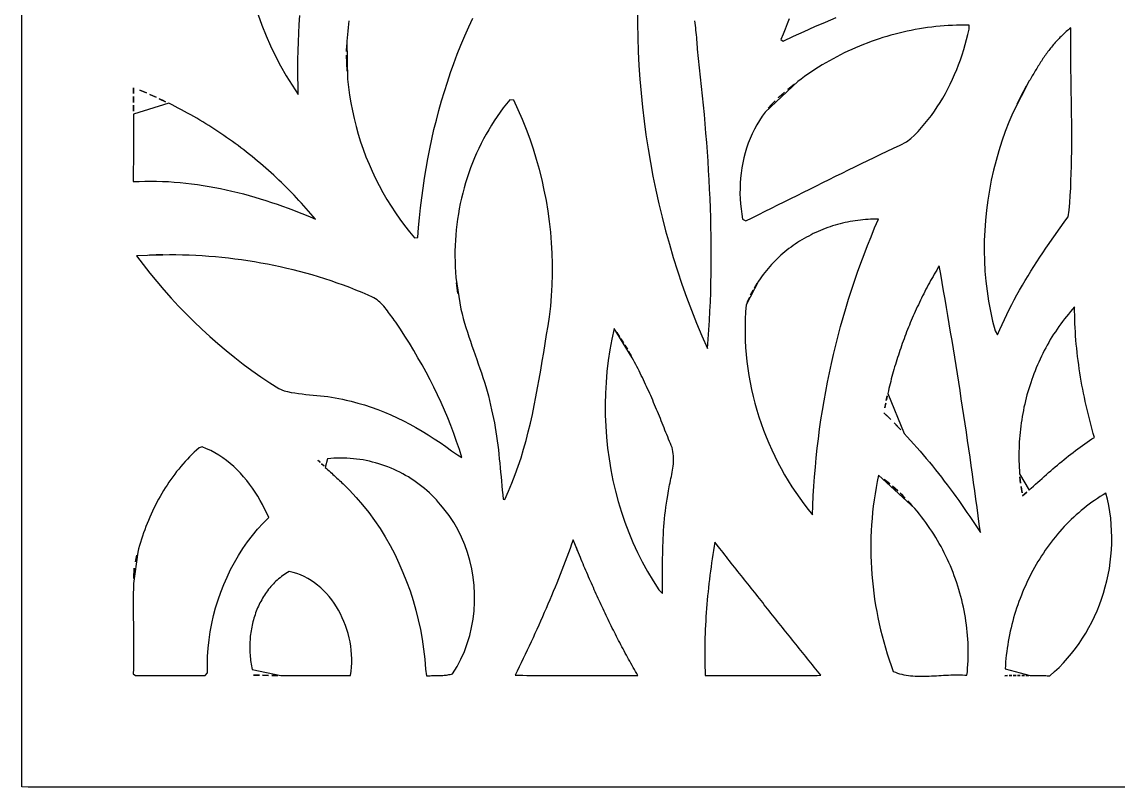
# Model space of a CAD drawing. Header units: metres. Extents: x 0 to 500, y 0 to 1000.
# Drawn here: x 0 to 247.2, y 0 to 172.7 of the extents above; entities that cross this region are included whole.
import ezdxf

# ---------------------------------------------------------------- set-up
doc = ezdxf.new("R2010")
doc.units = ezdxf.units.M
doc.layers.add('HOLE', color=7, linetype='Continuous')
doc.layers.add('OUTER', color=7, linetype='Continuous')

msp = doc.modelspace()

# ---------------------------------------------------------------- linework, layer by layer
at = {"layer": 'HOLE'}
for points in [[(53.24, 174.25), (54.11, 171.88), (55.05, 169.53), (56.07, 167.22), (57.16, 164.95), (58.34, 162.71), (59.59, 160.52), (60.91, 158.37), (62.32, 156.27), (62.27, 158.25), (62.24, 160.23), (62.23, 162.2), (62.24, 164.18), (62.27, 166.16), (62.33, 168.14), (62.41, 170.12), (62.51, 172.09), (62.63, 174.07)], [(73.72, 172.91), (73.62, 172.14), (73.54, 171.37), (73.46, 170.6), (73.4, 169.82), (73.34, 169.05), (73.29, 168.27), (73.44, 159.74), (73.44, 159.74), (73.63, 157.94), (73.87, 156.15), (74.17, 154.36), (74.51, 152.59), (74.9, 150.83), (75.34, 149.08), (75.83, 147.35), (76.37, 145.63), (76.95, 143.93), (77.58, 142.24), (78.26, 140.58), (78.98, 138.94), (79.75, 137.31), (80.56, 135.72), (81.41, 134.14), (82.3, 132.59), (83.24, 131.07), (84.22, 129.58), (85.24, 128.12), (86.29, 126.68), (87.39, 125.29), (88.53, 123.92), (89.28, 124.01), (89.45, 126.24), (89.65, 128.47), (89.89, 130.7), (90.15, 132.93), (90.44, 135.15), (90.77, 137.36), (91.13, 139.57), (91.53, 141.78), (91.95, 143.98), (92.41, 146.16), (92.91, 148.34), (93.44, 150.51), (94.01, 152.67), (94.61, 154.82), (95.25, 156.96), (95.92, 159.08), (96.63, 161.2), (97.38, 163.29), (98.17, 165.37), (98.99, 167.44), (99.86, 169.49), (100.76, 171.52), (101.7, 173.53)], [(138.78, 175.48), (138.79, 172.32), (138.84, 169.16), (138.95, 166), (139.11, 162.85), (139.32, 159.7), (139.59, 156.55), (139.91, 153.41), (140.28, 150.27), (140.7, 147.14), (141.18, 144.02), (141.71, 140.91), (142.29, 137.81), (142.92, 134.72), (143.61, 131.64), (144.35, 128.58), (145.14, 125.53), (145.98, 122.5), (146.87, 119.49), (147.82, 116.49), (148.82, 113.51), (149.87, 110.56), (150.97, 107.62), (152.13, 104.71), (153.34, 101.82), (154.59, 98.95), (154.76, 101.06), (154.9, 103.17), (155.03, 105.28), (155.13, 107.4), (155.22, 109.51), (155.3, 111.62), (155.35, 113.74), (155.39, 115.85), (155.42, 117.97), (155.42, 120.08), (155.41, 122.2), (155.39, 124.31), (155.35, 126.43), (155.3, 128.55), (155.24, 130.66), (155.16, 132.78), (155.06, 134.89), (154.96, 137), (154.84, 139.12), (154.71, 141.23), (154.56, 143.34), (154.41, 145.45), (154.24, 147.56), (154.07, 149.67), (153.88, 151.78), (153.68, 153.89), (153.47, 155.99), (153.26, 158.1), (153.03, 160.2), (152.8, 162.3), (152.56, 164.4), (152.31, 166.5), (152.29, 167.03), (152.26, 167.57), (152.23, 168.1), (152.19, 168.63), (152.15, 169.17), (152.1, 169.7), (152.04, 170.23), (151.98, 170.76), (151.92, 171.29), (151.85, 171.82), (151.77, 172.35), (151.69, 172.88)], [(173.01, 173.38), (172.56, 172.21), (172.1, 171.04), (171.62, 169.87), (171.14, 168.71), (171.61, 168.31), (173.98, 169.43), (176.37, 170.52), (178.76, 171.59), (181.17, 172.63), (183.58, 173.64)]]:
    msp.add_lwpolyline(points, dxfattribs=at)
for points in [[(167.57, 152.28), (166.9, 151.36), (166.28, 150.41), (165.69, 149.43), (165.15, 148.43), (164.65, 147.4), (164.19, 146.35), (163.78, 145.28), (163.4, 144.2), (163.07, 143.09), (162.78, 141.98), (162.53, 140.85), (162.32, 139.71), (162.16, 138.56), (162.03, 137.4), (161.95, 136.24), (161.91, 135.08), (161.9, 133.92), (161.94, 132.76), (162.02, 131.6), (162.14, 130.44), (162.3, 129.3), (162.5, 128.16), (163.22, 127.77), (164.67, 128.48), (166.12, 129.2), (167.56, 129.92), (169.01, 130.63), (170.46, 131.35), (171.9, 132.07), (173.35, 132.79), (174.8, 133.51), (176.24, 134.23), (177.69, 134.95), (179.13, 135.67), (180.58, 136.39), (182.03, 137.11), (183.47, 137.82), (184.92, 138.54), (186.37, 139.25), (187.82, 139.96), (189.27, 140.67), (190.72, 141.38), (192.17, 142.08), (193.63, 142.78), (195.08, 143.48), (196.54, 144.18), (198, 144.87), (199.45, 145.56), (200.43, 146.32), (201.26, 147.12), (202.07, 147.96), (202.85, 148.82), (203.61, 149.71), (204.35, 150.62), (205.05, 151.55), (205.74, 152.5), (206.4, 153.48), (207.03, 154.47), (207.64, 155.48), (208.22, 156.51), (208.78, 157.56), (209.32, 158.62), (209.83, 159.7), (210.31, 160.79), (210.77, 161.89), (211.21, 163), (211.62, 164.12), (212, 165.25), (212.37, 166.39), (212.7, 167.53), (213.01, 168.68), (213.3, 169.83), (213.56, 170.98), (213.56, 171.91), (212.63, 171.92), (211.69, 171.92), (210.75, 171.9), (209.82, 171.87), (208.88, 171.82), (207.94, 171.75), (207.01, 171.68), (206.08, 171.59), (205.15, 171.48), (204.22, 171.36), (203.29, 171.22), (202.36, 171.08), (201.44, 170.91), (200.52, 170.74), (199.6, 170.55), (198.68, 170.34), (197.77, 170.12), (196.86, 169.89), (195.95, 169.64), (195.05, 169.38), (194.15, 169.11), (193.26, 168.82), (192.36, 168.52), (191.48, 168.21), (190.59, 167.88), (189.72, 167.54), (188.84, 167.19), (187.98, 166.82), (187.11, 166.44), (186.25, 166.04), (185.4, 165.64), (184.56, 165.22), (183.72, 164.79), (182.88, 164.34), (182.06, 163.88), (181.23, 163.41), (180.42, 162.93), (179.61, 162.43), (178.81, 161.92), (178.02, 161.4), (177.23, 160.86), (176.46, 160.32), (175.69, 159.76), (174.93, 159.19), (167.57, 152.28)], [(223.44, 152.13), (222.56, 150.04), (221.73, 147.91), (220.97, 145.76), (220.27, 143.59), (219.64, 141.39), (219.07, 139.18), (218.57, 136.94), (218.14, 134.7), (217.77, 132.43), (217.48, 130.16), (217.25, 127.88), (217.09, 125.6), (217, 123.31), (216.98, 121.02), (217.03, 118.73), (217.15, 116.44), (217.34, 114.16), (217.61, 111.89), (217.95, 109.63), (218.37, 107.38), (218.86, 105.15), (219.43, 102.93), (219.99, 102.08), (220.48, 103.24), (220.99, 104.38), (221.51, 105.52), (222.05, 106.64), (222.61, 107.76), (223.18, 108.87), (223.76, 109.97), (224.35, 111.06), (224.96, 112.15), (225.58, 113.22), (226.22, 114.3), (226.86, 115.36), (227.51, 116.42), (228.17, 117.47), (228.84, 118.51), (229.52, 119.55), (230.21, 120.58), (230.9, 121.61), (231.6, 122.63), (232.3, 123.65), (233.01, 124.67), (233.73, 125.68), (234.44, 126.69), (235.16, 127.69), (235.88, 128.69), (236.14, 130.21), (236.27, 131.86), (236.38, 133.51), (236.47, 135.17), (236.54, 136.82), (236.6, 138.48), (236.65, 140.13), (236.68, 141.79), (236.7, 143.45), (236.71, 145.11), (236.71, 146.77), (236.71, 148.43), (236.7, 150.09), (236.68, 151.75), (236.66, 153.41), (236.63, 155.07), (236.61, 156.73), (236.59, 158.39), (236.56, 160.05), (236.54, 161.71), (236.52, 163.37), (236.51, 165.03), (236.51, 166.69), (236.51, 168.34), (236.52, 170), (236.48, 171.28), (236.23, 171.09), (235.97, 170.89), (235.72, 170.69), (235.48, 170.48), (235.23, 170.27), (234.99, 170.05), (234.76, 169.84), (234.52, 169.61), (234.29, 169.39), (234.06, 169.16), (233.84, 168.93), (233.62, 168.7), (233.4, 168.46), (233.18, 168.22), (232.97, 167.98), (232.76, 167.74), (232.55, 167.49), (232.34, 167.24), (232.14, 166.99), (231.94, 166.73), (231.74, 166.48), (231.54, 166.22), (231.35, 165.96), (231.15, 165.7), (230.96, 165.43), (230.77, 165.17), (230.59, 164.9), (230.4, 164.63), (230.22, 164.36), (230.04, 164.09), (229.86, 163.81), (229.68, 163.54), (229.5, 163.26), (229.33, 162.98), (229.15, 162.71), (228.98, 162.43), (228.81, 162.15), (228.63, 161.87), (228.46, 161.59), (228.29, 161.31), (228.13, 161.03), (227.96, 160.74), (227.79, 160.46), (227.63, 160.18), (227.46, 159.9), (227.3, 159.62), (227.13, 159.33), (223.44, 152.13)], [(73.25, 167.5), (73.22, 166.72), (73.2, 165.95), (73.25, 167.5)], [(73.19, 165.17), (73.22, 163.36), (73.3, 161.54), (73.19, 165.17)], [(174.17, 158.6), (173.43, 158.01), (172.69, 157.4), (174.17, 158.6)], [(226.48, 158.21), (225.41, 156.22), (224.39, 154.19), (226.48, 158.21)], [(226.97, 159.05), (226.8, 158.77), (226.64, 158.49), (226.97, 159.05)], [(25.15, 157.8), (25.14, 157.14), (25.14, 156.48), (25.15, 157.8)], [(25.14, 155.82), (25.14, 155.15), (25.14, 154.49), (25.14, 155.82)], [(28.08, 156.62), (27.35, 156.92), (26.62, 157.22), (28.08, 156.62)], [(30.26, 155.66), (29.53, 155.99), (28.81, 156.3), (30.26, 155.66)], [(171.96, 156.78), (171.24, 156.15), (170.53, 155.5), (171.96, 156.78)], [(25.14, 151.84), (25.14, 151.18), (25.14, 150.52), (25.15, 149.86), (25.15, 149.19), (25.15, 148.53), (25.15, 147.87), (25.15, 147.21), (25.15, 146.54), (25.15, 145.88), (25.15, 145.22), (25.15, 144.56), (25.14, 143.89), (25.14, 143.23), (25.14, 142.57), (25.14, 141.91), (25.13, 141.24), (25.13, 140.58), (25.12, 139.92), (25.12, 139.26), (25.11, 138.6), (25.1, 137.93), (25.09, 137.27), (25.08, 136.61), (26.41, 136.67), (27.73, 136.71), (29.06, 136.72), (30.38, 136.71), (31.7, 136.67), (33.02, 136.61), (34.34, 136.52), (35.65, 136.42), (36.96, 136.29), (38.27, 136.13), (39.58, 135.96), (40.89, 135.76), (42.19, 135.55), (43.49, 135.31), (44.78, 135.05), (46.07, 134.78), (47.36, 134.48), (48.65, 134.17), (49.93, 133.84), (51.21, 133.49), (52.48, 133.13), (53.75, 132.75), (55.02, 132.35), (56.28, 131.94), (57.53, 131.51), (58.78, 131.07), (60.03, 130.61), (61.27, 130.14), (62.51, 129.65), (63.74, 129.16), (64.97, 128.65), (66.19, 128.13), (65.67, 128.75), (65.15, 129.36), (64.62, 129.98), (64.09, 130.58), (63.56, 131.19), (63.02, 131.79), (62.47, 132.38), (61.92, 132.97), (61.37, 133.55), (60.81, 134.13), (60.24, 134.71), (59.68, 135.28), (59.1, 135.85), (58.53, 136.41), (57.95, 136.97), (57.36, 137.52), (56.77, 138.07), (56.18, 138.61), (55.58, 139.15), (54.98, 139.68), (54.37, 140.21), (53.76, 140.73), (53.15, 141.25), (52.53, 141.76), (51.91, 142.27), (51.28, 142.77), (50.65, 143.27), (50.02, 143.76), (49.38, 144.24), (48.74, 144.73), (48.1, 145.2), (47.45, 145.67), (46.8, 146.14), (46.15, 146.6), (45.49, 147.06), (44.83, 147.51), (44.17, 147.95), (43.5, 148.39), (42.83, 148.82), (42.15, 149.25), (41.48, 149.67), (40.8, 150.09), (40.11, 150.5), (39.43, 150.91), (38.74, 151.31), (38.05, 151.7), (37.35, 152.09), (36.65, 152.47), (35.95, 152.85), (35.25, 153.22), (34.54, 153.59), (33.84, 153.95), (33.13, 154.3), (25.14, 151.84)], [(25.14, 153.83), (25.14, 153.17), (25.14, 152.51), (25.14, 153.83)], [(32.41, 154.65), (31.7, 154.99), (30.98, 155.33), (32.41, 154.65)], [(99, 107.85), (99.25, 106.8), (99.52, 105.75), (99.81, 104.71), (100.11, 103.67), (100.43, 102.64), (100.77, 101.61), (101.11, 100.59), (101.46, 99.57), (101.82, 98.55), (102.18, 97.53), (102.54, 96.51), (102.9, 95.49), (103.25, 94.47), (103.6, 93.45), (103.94, 92.43), (104.27, 91.4), (104.59, 90.37), (104.89, 89.33), (105.17, 88.28), (105.43, 87.23), (105.67, 86.17), (105.91, 85.16), (106.13, 84.17), (106.34, 83.17), (106.53, 82.17), (106.71, 81.17), (106.88, 80.17), (107.03, 79.16), (107.17, 78.15), (107.3, 77.14), (107.42, 76.13), (107.53, 75.12), (107.64, 74.1), (107.74, 73.09), (107.84, 72.07), (107.93, 71.06), (108.03, 70.04), (108.12, 69.03), (108.21, 68.01), (108.31, 66.99), (108.4, 65.98), (108.5, 64.97), (108.87, 64.9), (109.71, 66.75), (110.5, 68.61), (111.23, 70.5), (111.91, 72.4), (112.54, 74.32), (113.12, 76.25), (113.67, 78.19), (114.18, 80.15), (114.65, 82.12), (115.1, 84.09), (115.51, 86.08), (115.91, 88.07), (116.28, 90.07), (116.64, 92.07), (116.98, 94.07), (117.32, 96.08), (117.65, 98.09), (117.98, 100.09), (118.3, 102.1), (118.64, 104.1), (118.98, 106.09), (119.24, 108.48), (119.44, 110.87), (119.57, 113.26), (119.64, 115.66), (119.63, 118.05), (119.56, 120.45), (119.43, 122.84), (119.23, 125.23), (118.97, 127.61), (118.64, 129.98), (118.25, 132.34), (117.79, 134.69), (117.27, 137.02), (116.69, 139.34), (116.04, 141.64), (115.34, 143.92), (114.57, 146.18), (113.74, 148.41), (112.85, 150.62), (111.89, 152.8), (110.88, 154.96), (110.02, 155.07), (109.27, 154.16), (108.54, 153.23), (107.84, 152.28), (107.16, 151.31), (106.5, 150.33), (105.86, 149.33), (105.24, 148.32), (104.65, 147.29), (104.08, 146.25), (103.54, 145.19), (103.02, 144.12), (102.52, 143.04), (102.04, 141.95), (101.59, 140.85), (101.17, 139.73), (100.76, 138.61), (100.38, 137.48), (100.03, 136.33), (99.69, 135.18), (99.39, 134.03), (99.1, 132.86), (98.84, 131.69), (98.61, 130.51), (98.4, 129.33), (98.22, 128.15), (98.06, 126.96), (97.92, 125.76), (97.82, 124.56), (97.73, 123.37), (97.67, 122.17), (97.64, 120.96), (97.63, 119.76), (97.65, 118.56), (97.7, 117.36), (97.77, 116.16), (97.86, 114.96), (99, 107.85)], [(169.83, 154.85), (169.04, 154.03), (168.28, 153.17), (169.83, 154.85)], [(163.3, 108.81), (163.17, 107.21), (163.09, 105.61), (163.04, 104.01), (163.04, 102.4), (163.08, 100.8), (163.16, 99.2), (163.29, 97.61), (163.45, 96.02), (163.66, 94.43), (163.9, 92.85), (164.19, 91.28), (164.51, 89.71), (164.87, 88.15), (165.27, 86.61), (165.7, 85.07), (166.17, 83.55), (166.68, 82.03), (167.22, 80.53), (167.8, 79.05), (168.41, 77.58), (169.06, 76.12), (169.74, 74.68), (170.45, 73.26), (171.2, 71.86), (171.98, 70.48), (172.79, 69.11), (173.62, 67.77), (174.49, 66.45), (175.39, 65.16), (176.32, 63.89), (177.28, 62.64), (178.27, 61.42), (178.34, 63.57), (178.44, 65.73), (178.57, 67.88), (178.72, 70.03), (178.9, 72.18), (179.1, 74.32), (179.33, 76.46), (179.59, 78.6), (179.86, 80.74), (180.17, 82.87), (180.5, 84.99), (180.85, 87.12), (181.23, 89.23), (181.64, 91.34), (182.07, 93.45), (182.52, 95.55), (183, 97.64), (183.5, 99.73), (184.03, 101.81), (184.59, 103.89), (185.16, 105.95), (185.76, 108.01), (186.39, 110.06), (187.04, 112.11), (187.72, 114.14), (188.41, 116.17), (189.14, 118.19), (189.88, 120.19), (190.65, 122.19), (191.45, 124.18), (192.27, 126.16), (193.11, 128.13), (192.53, 128.13), (191.95, 128.13), (191.37, 128.12), (190.79, 128.09), (190.21, 128.05), (189.63, 128.01), (189.05, 127.95), (188.47, 127.88), (187.9, 127.8), (187.32, 127.71), (186.75, 127.61), (186.18, 127.5), (185.61, 127.38), (185.04, 127.25), (184.47, 127.1), (183.91, 126.95), (183.35, 126.79), (182.79, 126.62), (182.23, 126.43), (181.68, 126.24), (181.13, 126.04), (180.59, 125.83), (180.04, 125.6), (179.51, 125.37), (178.97, 125.13), (178.44, 124.88), (177.92, 124.62), (177.4, 124.34), (176.88, 124.06), (176.37, 123.78), (175.86, 123.48), (175.36, 123.17), (174.87, 122.85), (174.38, 122.52), (173.9, 122.19), (173.42, 121.85), (172.95, 121.49), (172.49, 121.13), (172.03, 120.76), (171.58, 120.38), (171.13, 119.99), (170.7, 119.59), (170.27, 119.19), (169.85, 118.77), (169.43, 118.35), (169.03, 117.92), (168.63, 117.48), (168.24, 117.04), (167.86, 116.58), (167.49, 116.12), (167.13, 115.64), (166.77, 115.17), (166.43, 114.68), (166.09, 114.18), (163.3, 108.81)], [(25.84, 119.89), (27.33, 117.92), (28.86, 115.98), (30.42, 114.07), (32.02, 112.2), (33.66, 110.35), (35.33, 108.54), (37.04, 106.77), (38.78, 105.03), (40.55, 103.34), (42.36, 101.68), (44.2, 100.06), (46.07, 98.48), (47.97, 96.94), (49.9, 95.45), (51.87, 94), (53.86, 92.6), (55.88, 91.24), (57.94, 89.94), (59.1, 89.42), (59.91, 89.23), (60.73, 89.07), (61.55, 88.93), (62.37, 88.81), (63.19, 88.71), (64.02, 88.62), (64.85, 88.53), (65.68, 88.45), (66.51, 88.37), (67.34, 88.29), (68.17, 88.2), (69, 88.1), (69.83, 87.99), (70.65, 87.86), (71.47, 87.71), (72.29, 87.54), (73.1, 87.33), (74.22, 87.05), (75.76, 86.66), (77.28, 86.22), (78.78, 85.73), (80.27, 85.19), (81.74, 84.61), (83.19, 83.99), (84.63, 83.32), (86.05, 82.62), (87.46, 81.88), (88.85, 81.11), (90.22, 80.3), (91.59, 79.47), (92.93, 78.61), (94.27, 77.72), (95.59, 76.82), (96.89, 75.89), (98.18, 74.95), (99.2, 74.39), (98.63, 76.2), (98.02, 78), (97.39, 79.79), (96.71, 81.56), (96.01, 83.32), (95.27, 85.07), (94.5, 86.8), (93.7, 88.52), (92.88, 90.23), (92.03, 91.91), (91.14, 93.59), (90.24, 95.25), (89.3, 96.89), (88.35, 98.52), (87.37, 100.13), (86.37, 101.73), (85.34, 103.3), (84.3, 104.87), (83.92, 105.38), (83.67, 105.72), (83.42, 106.07), (83.17, 106.42), (82.91, 106.77), (82.66, 107.12), (82.4, 107.47), (82.14, 107.81), (81.88, 108.15), (81.6, 108.48), (81.32, 108.8), (81.03, 109.1), (80.73, 109.4), (80.41, 109.67), (80.09, 109.93), (79.74, 110.17), (79.38, 110.39), (79.01, 110.58), (78.06, 111), (76.68, 111.59), (75.3, 112.15), (73.91, 112.7), (72.51, 113.22), (71.11, 113.73), (69.7, 114.22), (68.29, 114.68), (66.87, 115.13), (65.45, 115.55), (64.02, 115.96), (62.59, 116.34), (61.15, 116.71), (59.7, 117.05), (58.26, 117.38), (56.81, 117.69), (55.35, 117.98), (53.89, 118.25), (52.43, 118.5), (50.97, 118.73), (49.5, 118.95), (48.03, 119.14), (46.56, 119.32), (45.09, 119.47), (43.61, 119.61), (42.14, 119.73), (40.66, 119.84), (39.18, 119.92), (37.7, 119.99), (36.21, 120.04), (34.73, 120.07), (33.25, 120.08), (25.84, 119.89)], [(31.77, 120.08), (30.28, 120.06), (28.8, 120.02), (31.77, 120.08)], [(198.89, 79.81), (199.63, 79.01), (200.36, 78.21), (201.08, 77.4), (201.8, 76.59), (202.51, 75.77), (203.21, 74.95), (203.91, 74.12), (204.6, 73.28), (205.29, 72.45), (205.97, 71.6), (206.65, 70.75), (207.32, 69.9), (207.98, 69.04), (208.64, 68.17), (209.29, 67.3), (209.94, 66.43), (210.58, 65.55), (211.22, 64.66), (211.85, 63.78), (212.47, 62.88), (213.09, 61.99), (213.7, 61.09), (214.31, 60.18), (214.92, 59.27), (215.51, 58.36), (216.11, 57.44), (215.86, 59.33), (215.61, 61.21), (215.36, 63.1), (215.11, 64.99), (214.85, 66.87), (214.59, 68.76), (214.32, 70.64), (214.06, 72.53), (213.79, 74.41), (213.51, 76.3), (213.24, 78.18), (212.96, 80.06), (212.68, 81.95), (212.39, 83.83), (212.1, 85.71), (211.81, 87.59), (211.52, 89.47), (211.23, 91.35), (210.93, 93.23), (210.63, 95.11), (210.32, 96.99), (210.02, 98.87), (209.71, 100.75), (209.4, 102.62), (209.09, 104.5), (208.77, 106.38), (208.45, 108.25), (208.14, 110.13), (207.81, 112), (207.49, 113.87), (207.16, 115.75), (206.84, 117.62), (206.55, 117.15), (206.27, 116.67), (205.99, 116.19), (205.71, 115.72), (205.43, 115.24), (205.16, 114.75), (204.89, 114.27), (204.63, 113.78), (204.36, 113.3), (204.1, 112.81), (203.84, 112.32), (203.59, 111.82), (203.34, 111.33), (203.09, 110.83), (202.84, 110.34), (202.6, 109.84), (202.36, 109.34), (202.12, 108.84), (201.88, 108.33), (201.65, 107.83), (201.42, 107.32), (201.19, 106.82), (200.97, 106.31), (200.75, 105.8), (200.53, 105.28), (200.31, 104.77), (200.1, 104.26), (199.89, 103.74), (199.68, 103.22), (199.48, 102.7), (199.28, 102.18), (199.08, 101.66), (198.89, 101.14), (198.69, 100.62), (198.51, 100.09), (198.32, 99.57), (198.14, 99.04), (197.96, 98.51), (197.78, 97.98), (197.61, 97.45), (197.44, 96.92), (197.27, 96.39), (197.1, 95.86), (196.94, 95.32), (196.78, 94.79), (196.63, 94.25), (196.47, 93.71), (196.32, 93.17), (196.18, 92.64), (196.03, 92.1), (195.89, 91.55), (195.76, 91.01), (195.62, 90.47), (195.49, 89.93), (195.37, 89.38), (195.24, 88.84), (198.89, 79.81)], [(97.99, 113.77), (98.14, 112.58), (98.31, 111.39), (97.99, 113.77)], [(164.85, 112.13), (164.57, 111.59), (164.29, 111.05), (164.85, 112.13)], [(165.77, 113.68), (165.45, 113.17), (165.15, 112.65), (165.77, 113.68)], [(164.03, 110.5), (163.78, 109.95), (163.54, 109.38), (164.03, 110.5)], [(227.09, 67.01), (227.57, 67.45), (228.06, 67.89), (228.54, 68.33), (229.03, 68.77), (229.52, 69.21), (230.01, 69.64), (230.5, 70.08), (230.99, 70.51), (231.48, 70.95), (231.97, 71.38), (232.47, 71.81), (232.96, 72.23), (233.46, 72.66), (233.96, 73.08), (234.46, 73.49), (234.97, 73.91), (235.48, 74.32), (235.99, 74.73), (236.5, 75.13), (237.02, 75.53), (237.53, 75.93), (238.06, 76.32), (238.58, 76.7), (239.11, 77.08), (239.64, 77.46), (240.18, 77.83), (240.72, 78.19), (241.27, 78.55), (241.81, 78.9), (241.56, 79.8), (241.31, 80.69), (241.07, 81.6), (240.84, 82.5), (240.61, 83.4), (240.38, 84.31), (240.17, 85.22), (239.96, 86.12), (239.76, 87.04), (239.56, 87.95), (239.38, 88.86), (239.2, 89.78), (239.02, 90.69), (238.86, 91.61), (238.7, 92.53), (238.55, 93.45), (238.41, 94.37), (238.28, 95.3), (238.16, 96.22), (238.04, 97.15), (237.93, 98.08), (237.83, 99), (237.74, 99.93), (237.66, 100.86), (237.59, 101.79), (237.53, 102.73), (237.48, 103.66), (237.43, 104.59), (237.4, 105.53), (237.38, 106.47), (237.36, 107.4), (237.36, 108.34), (236.89, 107.81), (236.42, 107.28), (235.96, 106.74), (235.52, 106.19), (235.08, 105.64), (234.65, 105.08), (234.23, 104.51), (233.81, 103.93), (233.41, 103.35), (233.02, 102.76), (232.63, 102.17), (232.25, 101.57), (231.88, 100.96), (231.53, 100.35), (231.17, 99.73), (230.83, 99.11), (230.5, 98.48), (230.18, 97.84), (229.86, 97.21), (229.56, 96.56), (229.26, 95.91), (228.98, 95.26), (228.7, 94.6), (228.43, 93.94), (228.17, 93.27), (227.92, 92.6), (227.68, 91.93), (227.45, 91.25), (227.23, 90.57), (227.02, 89.88), (226.81, 89.2), (226.62, 88.51), (226.44, 87.81), (226.26, 87.12), (226.1, 86.42), (225.94, 85.72), (225.8, 85.01), (225.66, 84.31), (225.54, 83.6), (225.42, 82.89), (225.31, 82.18), (225.22, 81.46), (225.13, 80.75), (225.05, 80.03), (224.99, 79.32), (224.93, 78.6), (224.88, 77.88), (224.84, 77.16), (224.82, 76.44), (224.8, 75.72), (224.79, 75), (224.8, 74.28), (224.81, 73.56), (224.83, 72.84), (224.86, 72.13), (224.91, 71.41), (224.96, 70.69), (227.09, 67.01)], [(133.53, 103.47), (133.01, 101.08), (132.56, 98.66), (132.2, 96.23), (131.91, 93.78), (131.7, 91.32), (131.57, 88.85), (131.51, 86.38), (131.53, 83.91), (131.63, 81.44), (131.8, 78.97), (132.06, 76.51), (132.38, 74.06), (132.79, 71.62), (133.27, 69.2), (133.83, 66.8), (134.47, 64.42), (135.18, 62.06), (135.97, 59.74), (136.83, 57.45), (137.77, 55.19), (138.79, 52.97), (139.88, 50.79), (141.05, 48.65), (142.3, 46.57), (143.62, 44.53), (144.45, 43.69), (144.45, 44.58), (144.45, 45.46), (144.45, 46.35), (144.45, 47.24), (144.45, 48.13), (144.45, 49.02), (144.46, 49.91), (144.46, 50.79), (144.47, 51.68), (144.49, 52.57), (144.51, 53.46), (144.53, 54.34), (144.56, 55.23), (144.6, 56.12), (144.64, 57), (144.69, 57.88), (144.75, 58.77), (144.82, 59.65), (144.9, 60.53), (144.99, 61.41), (145.1, 62.29), (145.21, 63.17), (145.33, 64.05), (145.47, 64.93), (145.62, 65.8), (145.7, 66.35), (145.77, 66.81), (145.85, 67.28), (145.93, 67.75), (146.03, 68.22), (146.13, 68.68), (146.23, 69.15), (146.33, 69.62), (146.43, 70.09), (146.52, 70.56), (146.61, 71.03), (146.7, 71.5), (146.77, 71.97), (146.84, 72.44), (146.89, 72.91), (146.92, 73.38), (146.94, 73.84), (146.94, 74.31), (146.92, 74.77), (146.87, 75.23), (146.8, 75.69), (146.7, 76.14), (146.58, 76.6), (146.42, 77.05), (146.23, 77.5), (146.01, 77.96), (145.81, 78.48), (145.61, 79), (145.4, 79.52), (145.2, 80.04), (144.99, 80.56), (144.78, 81.08), (144.58, 81.6), (144.37, 82.12), (144.16, 82.64), (143.95, 83.16), (143.74, 83.68), (143.53, 84.2), (143.31, 84.71), (143.1, 85.23), (142.88, 85.75), (142.66, 86.26), (142.44, 86.78), (142.22, 87.3), (142, 87.81), (141.78, 88.32), (141.55, 88.83), (141.32, 89.35), (141.09, 89.86), (140.86, 90.36), (140.62, 90.87), (140.39, 91.38), (140.15, 91.88), (139.91, 92.39), (139.66, 92.89), (139.42, 93.39), (139.17, 93.89), (138.92, 94.39), (138.66, 94.88), (138.4, 95.38), (138.14, 95.87), (137.88, 96.36), (137.61, 96.85), (133.53, 103.47)], [(134.77, 101.63), (134.46, 102.09), (134.16, 102.55), (134.77, 101.63)], [(135.66, 100.22), (135.37, 100.69), (135.07, 101.16), (135.66, 100.22)], [(136.52, 98.79), (136.24, 99.27), (135.95, 99.74), (136.52, 98.79)], [(137.35, 97.34), (137.07, 97.82), (136.8, 98.31), (137.35, 97.34)], [(194.77, 86.65), (194.67, 86.1), (194.56, 85.55), (194.77, 86.65)], [(195.12, 88.29), (195, 87.75), (194.89, 87.2), (195.12, 88.29)], [(194.36, 84.45), (195.13, 83.69), (195.9, 82.93), (194.36, 84.45)], [(196.66, 82.16), (197.41, 81.38), (198.15, 80.6), (196.66, 82.16)], [(25.17, 45.96), (25.14, 44.83), (25.12, 43.7), (25.11, 42.56), (25.11, 41.43), (25.11, 40.3), (25.11, 39.17), (25.12, 38.03), (25.13, 36.9), (25.13, 35.76), (25.14, 34.63), (25.15, 33.5), (25.16, 32.36), (25.16, 31.23), (25.16, 30.09), (25.16, 28.96), (25.15, 27.83), (25.13, 26.69), (25.1, 25.56), (25.62, 25.18), (26.4, 25.18), (27.19, 25.18), (27.98, 25.18), (28.77, 25.18), (29.55, 25.18), (30.34, 25.18), (31.12, 25.18), (31.91, 25.17), (32.7, 25.17), (33.48, 25.17), (34.27, 25.17), (35.06, 25.17), (35.84, 25.17), (36.63, 25.17), (37.41, 25.16), (38.2, 25.16), (38.98, 25.16), (39.77, 25.16), (40.55, 25.16), (41.34, 25.15), (41.84, 25.78), (41.82, 27.64), (41.87, 29.5), (41.99, 31.36), (42.19, 33.21), (42.46, 35.05), (42.8, 36.88), (43.2, 38.69), (43.68, 40.48), (44.22, 42.25), (44.83, 44), (45.51, 45.71), (46.25, 47.4), (47.05, 49.06), (47.92, 50.68), (48.85, 52.27), (49.83, 53.81), (50.88, 55.31), (51.99, 56.77), (53.15, 58.17), (54.37, 59.53), (55.64, 60.83), (55.2, 61.81), (54.73, 62.79), (54.23, 63.75), (53.71, 64.7), (53.16, 65.64), (52.58, 66.55), (51.97, 67.45), (51.34, 68.33), (50.68, 69.18), (49.99, 70), (49.28, 70.8), (48.54, 71.57), (47.77, 72.3), (46.97, 73), (46.15, 73.67), (45.3, 74.29), (44.42, 74.87), (43.52, 75.41), (42.59, 75.91), (41.64, 76.36), (40.65, 76.75), (39.95, 76.56), (39.4, 76.06), (38.86, 75.56), (38.33, 75.05), (37.81, 74.53), (37.3, 73.99), (36.8, 73.45), (36.31, 72.9), (35.83, 72.34), (35.35, 71.76), (34.89, 71.18), (34.44, 70.59), (34, 70), (33.56, 69.39), (33.14, 68.78), (32.73, 68.16), (32.32, 67.53), (31.93, 66.89), (31.54, 66.25), (31.17, 65.6), (30.81, 64.94), (30.45, 64.28), (30.11, 63.61), (29.77, 62.94), (29.45, 62.26), (29.13, 61.57), (28.82, 60.88), (28.53, 60.19), (28.24, 59.49), (27.97, 58.78), (27.7, 58.07), (27.45, 57.36), (27.2, 56.65), (26.96, 55.93), (26.74, 55.21), (26.52, 54.48), (26.32, 53.76), (26.12, 53.03), (25.17, 45.96)], [(68.41, 72.14), (68.7, 71.87), (68.98, 71.6), (69.27, 71.34), (69.56, 71.07), (69.85, 70.8), (70.13, 70.54), (70.42, 70.27), (70.71, 70.01), (71, 69.74), (71.29, 69.47), (71.58, 69.21), (71.87, 68.94), (72.16, 68.67), (72.44, 68.4), (72.73, 68.13), (73.87, 67), (75.38, 65.37), (76.82, 63.69), (78.19, 61.95), (79.5, 60.16), (80.74, 58.32), (81.91, 56.43), (83.02, 54.49), (84.06, 52.52), (85.02, 50.5), (85.92, 48.45), (86.75, 46.37), (87.51, 44.26), (88.2, 42.12), (88.82, 39.95), (89.37, 37.76), (89.84, 35.56), (90.24, 33.34), (90.57, 31.1), (90.83, 28.86), (91.02, 26.6), (91.19, 25.1), (91.47, 25.12), (91.76, 25.13), (92.04, 25.14), (92.32, 25.15), (92.61, 25.15), (92.89, 25.15), (93.18, 25.16), (93.46, 25.16), (93.75, 25.16), (94.03, 25.17), (94.32, 25.18), (94.6, 25.19), (94.89, 25.21), (95.17, 25.23), (95.45, 25.26), (95.73, 25.29), (96.01, 25.33), (96.29, 25.38), (96.57, 25.44), (96.85, 25.51), (97.12, 25.59), (98.11, 27.2), (98.99, 28.88), (99.76, 30.61), (100.41, 32.38), (100.96, 34.19), (101.4, 36.04), (101.73, 37.91), (101.95, 39.79), (102.06, 41.69), (102.07, 43.59), (101.97, 45.49), (101.76, 47.38), (101.45, 49.25), (101.03, 51.09), (100.5, 52.91), (99.87, 54.69), (99.13, 56.42), (98.29, 58.11), (97.35, 59.73), (96.3, 61.29), (95.15, 62.78), (94.43, 63.65), (93.94, 64.23), (93.44, 64.79), (92.93, 65.34), (92.41, 65.88), (91.87, 66.39), (91.32, 66.9), (90.75, 67.38), (90.18, 67.85), (89.59, 68.31), (89, 68.75), (88.39, 69.17), (87.78, 69.57), (87.15, 69.97), (86.52, 70.34), (85.87, 70.7), (85.22, 71.04), (84.56, 71.36), (83.9, 71.67), (83.22, 71.96), (82.54, 72.23), (81.85, 72.49), (81.16, 72.73), (80.46, 72.95), (79.76, 73.16), (79.05, 73.35), (78.34, 73.52), (77.63, 73.67), (76.91, 73.81), (76.19, 73.92), (75.46, 74.02), (74.74, 74.1), (74.01, 74.17), (73.28, 74.21), (72.55, 74.24), (71.82, 74.25), (71.09, 74.24), (70.36, 74.21), (69.63, 74.17), (68.9, 74.1), (68.41, 72.14)], [(66.72, 73.79), (67, 73.51), (67.28, 73.24), (66.72, 73.79)], [(67.56, 72.96), (67.84, 72.69), (68.13, 72.41), (67.56, 72.96)], [(193.15, 70.35), (192.86, 68.97), (192.6, 67.58), (192.37, 66.19), (192.16, 64.8), (191.97, 63.41), (191.82, 62.01), (191.68, 60.61), (191.58, 59.2), (191.5, 57.8), (191.44, 56.4), (191.41, 54.99), (191.41, 53.58), (191.43, 52.18), (191.47, 50.77), (191.54, 49.37), (191.64, 47.97), (191.76, 46.57), (191.91, 45.17), (192.08, 43.77), (192.27, 42.38), (192.49, 41), (192.73, 39.61), (193, 38.23), (193.29, 36.86), (193.6, 35.49), (193.94, 34.13), (194.31, 32.77), (194.69, 31.42), (195.1, 30.08), (195.54, 28.75), (195.99, 27.42), (196.48, 26.1), (196.94, 25.91), (197.41, 25.74), (197.89, 25.58), (198.37, 25.45), (198.87, 25.34), (199.36, 25.25), (199.87, 25.17), (200.38, 25.11), (200.89, 25.07), (201.41, 25.03), (201.93, 25.01), (202.45, 25), (202.98, 25), (203.51, 25.01), (204.05, 25.02), (204.58, 25.04), (205.12, 25.07), (205.66, 25.1), (206.19, 25.13), (206.73, 25.16), (207.27, 25.2), (207.81, 25.23), (208.35, 25.26), (208.89, 25.29), (209.42, 25.31), (209.95, 25.32), (210.48, 25.33), (211.01, 25.33), (211.54, 25.32), (212.06, 25.3), (212.57, 25.27), (213.09, 25.22), (213.17, 26.04), (213.24, 26.85), (213.29, 27.67), (213.33, 28.49), (213.36, 29.31), (213.37, 30.12), (213.37, 30.94), (213.35, 31.76), (213.32, 32.57), (213.27, 33.38), (213.22, 34.2), (213.14, 35.01), (213.06, 35.82), (212.96, 36.63), (212.85, 37.43), (212.72, 38.24), (212.59, 39.04), (212.44, 39.84), (212.27, 40.63), (212.09, 41.43), (211.91, 42.22), (211.7, 43), (211.49, 43.78), (211.26, 44.56), (211.02, 45.34), (210.77, 46.11), (210.51, 46.88), (210.23, 47.64), (209.95, 48.4), (209.65, 49.15), (209.34, 49.89), (209.01, 50.64), (208.68, 51.37), (208.33, 52.1), (207.98, 52.83), (207.61, 53.54), (207.23, 54.26), (206.84, 54.96), (206.44, 55.66), (206.03, 56.35), (205.6, 57.04), (205.17, 57.71), (204.73, 58.38), (204.27, 59.04), (203.81, 59.7), (203.33, 60.34), (202.85, 60.98), (202.35, 61.61), (201.85, 62.23), (201.34, 62.84), (193.15, 70.35)], [(195.67, 68.42), (195.05, 68.92), (194.43, 69.4), (195.67, 68.42)], [(225.03, 69.97), (225.1, 69.26), (225.19, 68.54), (225.03, 69.97)], [(197.46, 66.85), (196.87, 67.38), (196.28, 67.91), (197.46, 66.85)], [(225.28, 67.83), (225.39, 67.12), (225.5, 66.41), (225.28, 67.83)], [(199.18, 65.19), (198.62, 65.76), (198.05, 66.31), (199.18, 65.19)], [(200.81, 63.44), (200.28, 64.04), (199.73, 64.62), (200.81, 63.44)], [(227.34, 25.19), (227.65, 25.19), (227.97, 25.18), (228.29, 25.18), (228.61, 25.18), (228.92, 25.18), (229.24, 25.17), (229.56, 25.17), (229.88, 25.16), (230.2, 25.16), (230.51, 25.15), (230.83, 25.15), (231.15, 25.14), (231.47, 25.13), (231.79, 25.13), (232.84, 26.06), (233.85, 27.02), (234.83, 28.03), (235.77, 29.07), (236.67, 30.15), (237.53, 31.26), (238.35, 32.4), (239.14, 33.57), (239.88, 34.76), (240.58, 35.99), (241.24, 37.23), (241.85, 38.5), (242.43, 39.8), (242.96, 41.11), (243.44, 42.44), (243.88, 43.79), (244.28, 45.15), (244.63, 46.52), (244.93, 47.91), (245.19, 49.31), (245.4, 50.72), (245.56, 52.13), (245.67, 53.55), (245.73, 54.97), (245.75, 56.4), (245.71, 57.83), (245.63, 59.26), (245.49, 60.68), (245.3, 62.1), (245.05, 63.52), (244.76, 64.93), (244.41, 66.33), (243.76, 65.94), (243.12, 65.54), (242.48, 65.12), (241.86, 64.7), (241.24, 64.26), (240.63, 63.81), (240.03, 63.36), (239.44, 62.89), (238.86, 62.41), (238.28, 61.92), (237.72, 61.42), (237.16, 60.91), (236.61, 60.39), (236.08, 59.86), (235.55, 59.32), (235.02, 58.77), (234.51, 58.21), (234.01, 57.64), (233.51, 57.07), (233.03, 56.48), (232.55, 55.89), (232.09, 55.29), (231.63, 54.68), (231.18, 54.07), (230.75, 53.44), (230.32, 52.81), (229.9, 52.17), (229.49, 51.53), (229.09, 50.87), (228.7, 50.22), (228.32, 49.55), (227.95, 48.88), (227.59, 48.2), (227.24, 47.52), (226.9, 46.83), (226.57, 46.13), (226.25, 45.43), (225.94, 44.72), (225.64, 44.01), (225.35, 43.3), (225.07, 42.58), (224.8, 41.85), (224.54, 41.12), (224.29, 40.39), (224.06, 39.65), (223.83, 38.91), (223.61, 38.16), (223.41, 37.42), (223.21, 36.66), (223.03, 35.91), (222.86, 35.15), (222.69, 34.39), (222.54, 33.63), (222.4, 32.87), (222.28, 32.1), (222.16, 31.33), (222.05, 30.56), (221.96, 29.79), (221.87, 29.02), (221.8, 28.24), (221.74, 27.47), (221.69, 26.69), (227.34, 25.19)], [(225.63, 65.7), (226.11, 66.14), (226.6, 66.58), (225.63, 65.7)], [(124.28, 55.77), (123.94, 54.78), (123.59, 53.81), (123.23, 52.83), (122.87, 51.85), (122.5, 50.88), (122.13, 49.91), (121.76, 48.94), (121.38, 47.98), (121, 47.01), (120.61, 46.05), (120.22, 45.09), (119.82, 44.13), (119.42, 43.17), (119.02, 42.22), (118.61, 41.26), (118.2, 40.31), (117.79, 39.36), (117.37, 38.41), (116.95, 37.46), (116.52, 36.51), (116.1, 35.57), (115.67, 34.63), (115.24, 33.68), (114.8, 32.74), (114.37, 31.8), (113.93, 30.86), (113.49, 29.92), (113.04, 28.99), (112.6, 28.05), (112.15, 27.12), (111.7, 26.18), (111.25, 25.25), (112.11, 25.23), (112.98, 25.22), (113.84, 25.2), (114.7, 25.19), (115.56, 25.18), (116.43, 25.17), (117.29, 25.16), (118.15, 25.16), (119.02, 25.16), (119.88, 25.15), (120.74, 25.15), (121.61, 25.15), (122.47, 25.15), (123.34, 25.15), (124.2, 25.16), (125.06, 25.16), (125.93, 25.16), (126.79, 25.16), (127.65, 25.17), (128.52, 25.17), (129.38, 25.18), (130.25, 25.18), (131.11, 25.18), (131.97, 25.19), (132.84, 25.19), (133.7, 25.19), (134.57, 25.19), (135.43, 25.19), (136.29, 25.19), (137.16, 25.19), (138.02, 25.18), (138.89, 25.18), (138.62, 25.64), (138.35, 26.09), (138.09, 26.55), (137.83, 27.01), (137.56, 27.47), (137.3, 27.93), (137.05, 28.39), (136.79, 28.86), (136.53, 29.32), (136.28, 29.78), (136.03, 30.25), (135.78, 30.72), (135.53, 31.18), (135.28, 31.65), (135.04, 32.12), (134.79, 32.59), (134.55, 33.06), (134.31, 33.53), (134.06, 34), (133.82, 34.47), (133.59, 34.94), (133.35, 35.42), (133.11, 35.89), (132.88, 36.37), (132.65, 36.84), (132.41, 37.32), (132.18, 37.79), (131.95, 38.27), (131.73, 38.75), (131.5, 39.23), (131.27, 39.71), (131.05, 40.19), (130.82, 40.67), (130.6, 41.15), (130.38, 41.63), (130.16, 42.11), (129.94, 42.59), (129.72, 43.07), (129.5, 43.56), (129.28, 44.04), (129.06, 44.53), (128.85, 45.01), (128.63, 45.5), (128.42, 45.98), (128.21, 46.47), (127.99, 46.95), (127.78, 47.44), (127.57, 47.93), (127.36, 48.42), (127.15, 48.9), (126.94, 49.39), (126.73, 49.88), (126.53, 50.37), (126.32, 50.86), (126.11, 51.35), (125.91, 51.84), (125.7, 52.33), (125.5, 52.82), (124.28, 55.77)], [(156.23, 55.26), (156.08, 54.33), (155.93, 53.4), (155.78, 52.47), (155.64, 51.54), (155.51, 50.61), (155.38, 49.67), (155.25, 48.74), (155.13, 47.8), (155.02, 46.87), (154.91, 45.93), (154.8, 44.99), (154.7, 44.06), (154.61, 43.12), (154.52, 42.18), (154.44, 41.24), (154.37, 40.3), (154.3, 39.36), (154.23, 38.42), (154.18, 37.48), (154.12, 36.53), (154.08, 35.59), (154.04, 34.65), (154.01, 33.7), (153.99, 32.76), (153.97, 31.82), (153.96, 30.87), (153.96, 29.93), (153.96, 28.99), (153.97, 28.04), (153.99, 27.1), (154.02, 26.15), (154.05, 25.21), (154.86, 25.2), (155.68, 25.2), (156.49, 25.19), (157.31, 25.19), (158.12, 25.18), (158.93, 25.18), (159.75, 25.17), (160.56, 25.17), (161.38, 25.17), (162.19, 25.16), (163.01, 25.16), (163.82, 25.16), (164.64, 25.16), (165.45, 25.16), (166.27, 25.16), (167.08, 25.16), (167.9, 25.16), (168.71, 25.16), (169.53, 25.16), (170.34, 25.16), (171.16, 25.17), (171.97, 25.17), (172.79, 25.17), (173.6, 25.18), (174.41, 25.18), (175.23, 25.18), (176.04, 25.19), (176.86, 25.19), (177.67, 25.2), (178.49, 25.21), (179.3, 25.21), (180.12, 25.22), (179.74, 25.69), (179.36, 26.16), (178.99, 26.62), (178.61, 27.09), (178.24, 27.56), (177.86, 28.03), (177.49, 28.49), (177.11, 28.96), (176.74, 29.43), (176.36, 29.9), (175.99, 30.37), (175.61, 30.83), (175.24, 31.3), (174.86, 31.77), (174.49, 32.24), (174.11, 32.71), (173.74, 33.18), (173.37, 33.65), (172.99, 34.11), (172.62, 34.58), (172.24, 35.05), (171.87, 35.52), (171.5, 35.99), (171.12, 36.46), (170.75, 36.93), (170.38, 37.4), (170, 37.87), (169.63, 38.34), (169.26, 38.81), (168.88, 39.28), (168.51, 39.75), (168.14, 40.22), (167.76, 40.69), (167.39, 41.16), (167.02, 41.63), (166.65, 42.1), (166.27, 42.57), (165.9, 43.04), (165.53, 43.51), (165.16, 43.98), (164.78, 44.45), (164.41, 44.92), (164.04, 45.39), (163.67, 45.86), (163.29, 46.33), (162.92, 46.8), (162.55, 47.27), (162.18, 47.74), (161.81, 48.21), (161.43, 48.68), (161.06, 49.15), (160.69, 49.62), (160.32, 50.09), (159.95, 50.56), (159.57, 51.03), (159.2, 51.5), (158.83, 51.97), (158.46, 52.44), (158.09, 52.91), (157.72, 53.38), (157.34, 53.85), (156.23, 55.26)], [(25.93, 52.3), (25.76, 51.57), (25.59, 50.83), (25.93, 52.3)], [(125.3, 53.31), (125.09, 53.8), (124.89, 54.29), (125.3, 53.31)], [(25.29, 49.36), (25.24, 48.23), (25.2, 47.1), (25.29, 49.36)], [(58.37, 25.17), (59.06, 25.17), (59.74, 25.16), (60.43, 25.16), (61.11, 25.16), (61.8, 25.16), (62.48, 25.16), (63.16, 25.16), (63.85, 25.16), (64.53, 25.17), (65.22, 25.17), (65.9, 25.17), (66.59, 25.18), (67.27, 25.18), (67.96, 25.18), (68.64, 25.19), (69.32, 25.19), (70.01, 25.2), (70.69, 25.2), (71.38, 25.2), (72.06, 25.2), (72.75, 25.21), (73.43, 25.21), (74.12, 25.21), (74.25, 26.14), (74.33, 27.08), (74.38, 28.02), (74.38, 28.97), (74.34, 29.92), (74.26, 30.87), (74.14, 31.82), (73.98, 32.76), (73.79, 33.7), (73.55, 34.62), (73.28, 35.54), (72.97, 36.44), (72.62, 37.33), (72.24, 38.21), (71.83, 39.06), (71.38, 39.89), (70.9, 40.7), (70.39, 41.49), (69.84, 42.24), (69.27, 42.97), (68.66, 43.67), (68.03, 44.33), (67.37, 44.96), (66.68, 45.55), (65.96, 46.1), (65.22, 46.6), (64.45, 47.07), (63.65, 47.49), (62.84, 47.86), (61.99, 48.18), (61.13, 48.45), (60.25, 48.66), (59.89, 48.45), (59.53, 48.22), (59.19, 47.99), (58.85, 47.75), (58.52, 47.5), (58.2, 47.25), (57.88, 46.98), (57.58, 46.71), (57.28, 46.44), (56.98, 46.15), (56.7, 45.86), (56.42, 45.57), (56.15, 45.26), (55.89, 44.95), (55.63, 44.64), (55.39, 44.32), (55.15, 43.99), (54.91, 43.66), (54.69, 43.32), (54.47, 42.97), (54.26, 42.63), (54.06, 42.27), (53.86, 41.91), (53.67, 41.55), (53.49, 41.19), (53.32, 40.81), (53.15, 40.44), (52.99, 40.06), (52.84, 39.68), (52.7, 39.29), (52.56, 38.9), (52.43, 38.51), (52.31, 38.12), (52.2, 37.72), (52.09, 37.32), (51.99, 36.91), (51.9, 36.51), (51.82, 36.1), (51.74, 35.69), (51.67, 35.28), (51.61, 34.87), (51.55, 34.45), (51.5, 34.03), (51.46, 33.62), (51.43, 33.2), (51.41, 32.78), (51.39, 32.36), (51.38, 31.94), (51.37, 31.52), (51.38, 31.1), (51.39, 30.68), (51.41, 30.26), (51.44, 29.84), (51.47, 29.42), (51.51, 29), (51.56, 28.58), (51.61, 28.17), (51.68, 27.75), (51.75, 27.34), (51.83, 26.92), (51.91, 26.51), (58.37, 25.17)], [(52.21, 25.29), (52.9, 25.27), (53.58, 25.25), (52.21, 25.29)], [(54.27, 25.24), (54.95, 25.22), (55.63, 25.21), (54.27, 25.24)], [(56.32, 25.2), (57, 25.19), (57.69, 25.18), (56.32, 25.2)], [(221.62, 25.14), (221.94, 25.15), (222.26, 25.15), (221.62, 25.14)], [(222.58, 25.16), (222.89, 25.16), (223.21, 25.17), (222.58, 25.16)], [(223.53, 25.17), (223.84, 25.17), (224.16, 25.18), (223.53, 25.17)], [(224.48, 25.18), (224.8, 25.18), (225.11, 25.19), (224.48, 25.18)], [(225.43, 25.19), (225.75, 25.19), (226.07, 25.19), (225.43, 25.19)], [(226.38, 25.19), (226.7, 25.19), (227.02, 25.19), (226.38, 25.19)]]:
    msp.add_lwpolyline(points, close=True, dxfattribs=at)
at = {"layer": 'OUTER'}
msp.add_lwpolyline([(250, 0), (220.76, 0), (191.88, 0), (163.72, 0), (136.63, 0), (110.97, 0), (87.09, 0), (65.37, 0), (46.14, 0), (29.78, 0), (16.64, 0), (7.07, 0), (1.43, 0), (0, 0.05), (0, 1.62), (0, 5.38), (0, 11.23), (0, 19.08), (0, 28.85), (0, 40.44), (0, 53.76), (0, 68.73), (0, 85.26), (0, 103.25), (0, 122.62), (0, 143.28), (0, 165.13), (0, 188.09)], dxfattribs=at)

doc.saveas('drawing.dxf')
